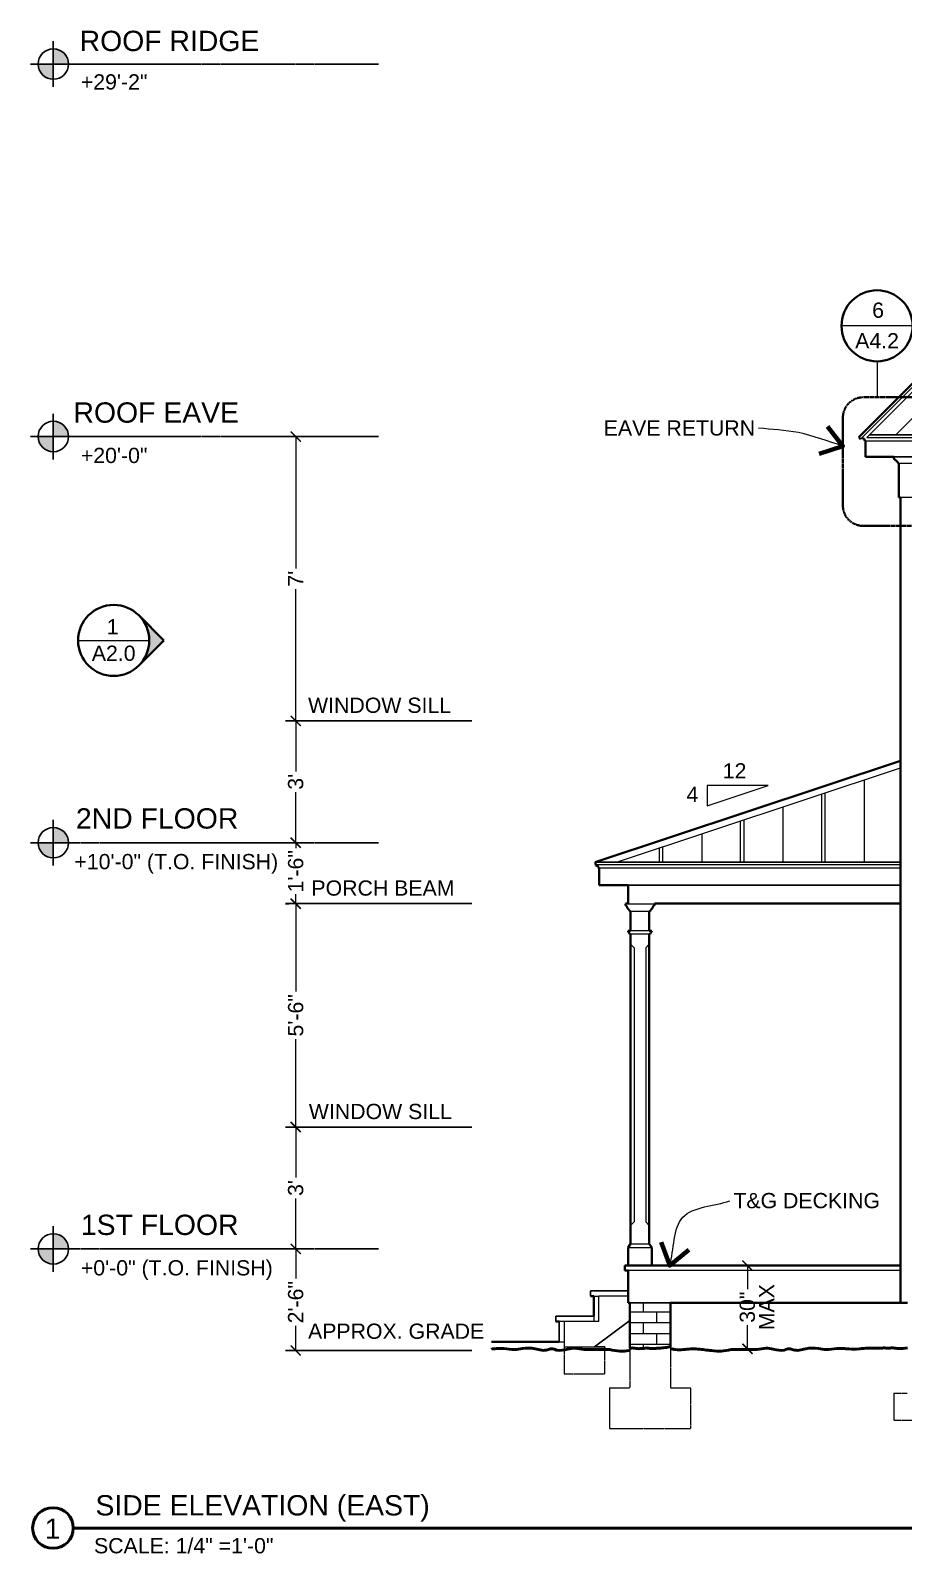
# Model space of a CAD drawing. Header units: inches. Extents: x -54 to 15382, y 469 to 41738.
# Drawn here: x 4949.4 to 5207.2, y 5338 to 5787.9 of the extents above; entities that cross this region are included whole.
import ezdxf

# ---------------------------------------------------------------- set-up
doc = ezdxf.new("R2010")
doc.units = ezdxf.units.IN
doc.header["$MEASUREMENT"] = 0
doc.linetypes.add('CENTER', pattern=[2, 1.25, -0.25, 0.25, -0.25])
doc.linetypes.add('DASHED2', pattern=[0.375, 0.25, -0.125])
doc.layers.get('0').update_dxf_attribs({"lineweight": 9})
for name, color, linetype, lineweight in [('1', 7, 'Continuous', 9), ('2', 7, 'Continuous', 18), ('3', 7, 'Continuous', 30), ('4', 7, 'Continuous', 40), ('5', 7, 'Continuous', 50), ('A-DIMSx', 7, 'Continuous', 9), ('A-LINK', 7, 'Continuous', 40), ('A-TEXTx', 7, 'Continuous', 18), ('TB-11x17', 7, 'Continuous', 50)]:
    doc.layers.add(name, color=color, linetype=linetype, lineweight=lineweight)
doc.styles.get("Standard").update_dxf_attribs({"font": 'arial.ttf'})
doc.dimstyles.get("Standard").update_dxf_attribs({"dimtxt": 3, "dimasz": 2, "dimexe": 0.03125, "dimexo": 0.0625, "dimgap": 0.03125, "dimtad": 0, "dimtoh": 1, "dimdec": 4, "dimlfac": 0.99985, "dimzin": 0, "dimdsep": 46, "dimlunit": 4, "dimtxsty": 'Standard', "dimblk": 'ARCHTICK', "dimblk1": 'ARCHTICK', "dimblk2": 'ARCHTICK', "dimcen": 0.09, "dimclrt": 256, "dimadec": 0, "dimazin": 0, "dimtfac": 1, "dimtdec": 4, "dimtofl": 0, "dimtmove": 0, "dimatfit": 3, "dimfxl": 1, "dimtolj": 1, "dimtzin": 0, "dimarcsym": 0})

# ---------------------------------------------------------------- blocks, each defined once
blk = doc.blocks.new('Elevation Callout - 1')
at = {"layer": 'A-LINK', "ltscale": 0.1}
blk.add_hatch(color=256, dxfattribs=at).paths.add_polyline_path([(2031.59, 7377.65), (2039.01, 7370.23), (2046.43, 7377.65, -0.198912), (2039.01, 7374.58, -0.198912)])
for q in [(2031.59, 7377.65), (2046.43, 7377.65)]:
    blk.add_line((2039.01, 7370.23), q, dxfattribs=at)
blk.add_circle((2039.01, 7385.08), 10.5, dxfattribs=at)
blk = doc.blocks.new('_ArchTick')
at = {"color": 0, "linetype": 'ByBlock', "lineweight": 0, "const_width": 0.15}
blk.add_lwpolyline([(-0.5, -0.5), (0.5, 0.5)], dxfattribs=at)
blk = doc.blocks.new('Column 01 elev')
at = {"layer": '1', "ltscale": 0.25}
for p, q in [((2204.05, 5527.66), (2198.55, 5527.66)), ((2204.05, 5521.94), (2198.55, 5521.94)), ((2204.05, 5520.94), (2198.55, 5520.94)), ((2199.55, 5516.94), (2199.55, 5435.91)), ((2203.05, 5516.94), (2203.05, 5435.91)), ((2199.55, 5435.91), (2198.55, 5434.91)), ((2203.05, 5435.91), (2204.05, 5434.91)), ((2197.8, 5428.41), (2204.8, 5428.41)), ((2198.55, 5429.41), (2204.05, 5429.41))]:
    blk.add_line(p, q, dxfattribs=at)
at = {"layer": '1', "lineweight": 5, "ltscale": 0.25}
for p, q in [((2199.55, 5516.94), (2198.55, 5517.94)), ((2204.05, 5517.94), (2203.05, 5516.94))]:
    blk.add_line(p, q, dxfattribs=at)
at = {"layer": '3', "lineweight": 5, "ltscale": 0.1}
blk.add_line((2197.01, 5529.94), (2205.59, 5529.94), dxfattribs=at)
at = {"layer": '4'}
for p, q in [((2197.01, 5529.37), (2197.01, 5529.94)), ((2205.59, 5529.37), (2205.59, 5529.94)), ((2197.95, 5528.16), (2197.95, 5528.42)), ((2198.55, 5527.66), (2198.31, 5527.66)), ((2198.55, 5527.66), (2198.55, 5521.94)), ((2204.05, 5527.66), (2204.05, 5521.94)), ((2204.05, 5527.66), (2204.29, 5527.66)), ((2204.65, 5528.16), (2204.65, 5528.42)), ((2198.55, 5520.94), (2198.55, 5429.41)), ((2204.05, 5520.94), (2204.05, 5429.41)), ((2197.8, 5428.41), (2198.55, 5429.41)), ((2197.8, 5428.41), (2197.8, 5422.91)), ((2204.05, 5429.41), (2204.8, 5428.41)), ((2204.8, 5428.41), (2204.8, 5422.91))]:
    blk.add_line(p, q, dxfattribs=at)
at = {"layer": '4', "ltscale": 0.25}
for p, q in [((2198.55, 5521.94), (2197.8, 5521.94)), ((2198.3, 5520.94), (2198.55, 5520.94)), ((2204.05, 5521.94), (2204.8, 5521.94)), ((2204.3, 5520.94), (2204.05, 5520.94))]:
    blk.add_line(p, q, dxfattribs=at)
for centre, start, end in [((2198.41, 5521.93), 179.1702, 233.9599), ((2197.69, 5520.95), 359.1702, 53.9599), ((2204.91, 5520.95), 126.0401, 180.8298), ((2204.19, 5521.93), 306.0401, 0.8298)]:
    blk.add_arc(centre, 0.607, start, end, dxfattribs=at)
at = {"layer": '4'}
for points, knots in [([(2197.95, 5528.42), (2197.87, 5528.43), (2197.8, 5528.44), (2197.7, 5528.48), (2197.63, 5528.57), (2197.58, 5528.68), (2197.54, 5528.78), (2197.51, 5528.89), (2197.47, 5529), (2197.43, 5529.11), (2197.38, 5529.21), (2197.31, 5529.29), (2197.23, 5529.34), (2197.14, 5529.37), (2197.07, 5529.37), (2197.01, 5529.37)], [0.0155755, 0.0155755, 0.0155755, 0.0155755, 0.0913028, 0.1674337, 0.240804, 0.3221473, 0.4016041, 0.479934, 0.5587836, 0.63986, 0.7243935, 0.7885425, 0.8553172, 0.923465, 0.9867831, 0.9867831, 0.9867831, 0.9867831]), ([(2198.31, 5527.66), (2198.3, 5527.72), (2198.29, 5527.79), (2198.25, 5527.88), (2198.21, 5527.96), (2198.16, 5528.03), (2198.07, 5528.1), (2198, 5528.14), (2197.95, 5528.16)], [0.002479, 0.002479, 0.002479, 0.002479, 0.1892867, 0.3469333, 0.4813355, 0.6000559, 0.7825047, 0.9879342, 0.9879342, 0.9879342, 0.9879342]), ([(2204.29, 5527.66), (2204.3, 5527.72), (2204.31, 5527.79), (2204.35, 5527.88), (2204.39, 5527.96), (2204.44, 5528.03), (2204.53, 5528.1), (2204.6, 5528.14), (2204.65, 5528.16)], [0.002479, 0.002479, 0.002479, 0.002479, 0.1892867, 0.3469333, 0.4813355, 0.6000559, 0.7825047, 0.9879342, 0.9879342, 0.9879342, 0.9879342]), ([(2204.65, 5528.42), (2204.72, 5528.43), (2204.8, 5528.44), (2204.9, 5528.48), (2204.97, 5528.57), (2205.02, 5528.68), (2205.06, 5528.78), (2205.09, 5528.89), (2205.13, 5529), (2205.17, 5529.11), (2205.22, 5529.21), (2205.29, 5529.29), (2205.37, 5529.34), (2205.46, 5529.37), (2205.52, 5529.37), (2205.59, 5529.37)], [0.0155755, 0.0155755, 0.0155755, 0.0155755, 0.0913028, 0.1674337, 0.240804, 0.3221473, 0.4016041, 0.479934, 0.5587836, 0.63986, 0.7243935, 0.7885425, 0.8553172, 0.923465, 0.9867831, 0.9867831, 0.9867831, 0.9867831])]:
    blk.add_open_spline(points, degree=3, knots=knots, dxfattribs=at)
blk = doc.blocks.new('Point')
at = {"lineweight": 0, "ltscale": 0.1}
h = blk.add_hatch(color=256, dxfattribs=at)
h.dxf.hatch_style = 1
h.paths.add_polyline_path([(-3.2903, 4.1654, 0.414214), (-3.3528, 4.1029), (-3.2903, 4.1029)])
h.paths.add_polyline_path([(-3.2903, 4.1029), (-3.2903, 4.0404, 0.414214), (-3.2278, 4.1029)])
at = {"layer": '3', "ltscale": 0.1}
for q in [(-3.2903, 4.1966), (-3.384, 4.1029), (-3.1965, 4.1029), (-3.2903, 4.0091)]:
    blk.add_line((-3.2903, 4.1029), q, dxfattribs=at)
blk.add_circle((-3.2903, 4.1029), 0.0625, dxfattribs=at)
blk = doc.blocks.new('*D497')
at = {"layer": 'A-DIMSx', "color": 0, "lineweight": -2, "ltscale": 0.1}
for p, q in [((5025.69, 5427.94), (5024.69, 5427.94)), ((5079.69, 5397.95), (5024.69, 5397.95))]:
    blk.add_line(p, q, dxfattribs=at)
at = {"layer": 'A-DIMSx', "color": 0, "lineweight": 5, "ltscale": 0.1}
for p, q in [((5027.69, 5427.94), (5027.69, 5419.25)), ((5027.69, 5397.95), (5027.69, 5405.18))]:
    blk.add_line(p, q, dxfattribs=at)
at = {"layer": 'A-DIMSx', "color": 0, "lineweight": 5, "xscale": 3, "yscale": 3, "zscale": 3}
for p, rotation in [((5027.69, 5427.94), 90), ((5027.69, 5397.95), 270)]:
    blk.add_blockref('_ArchTick', p, dxfattribs=dict(at, rotation=rotation))
at = {"layer": 'A-DIMSx', "ltscale": 0.25, "insert": (5027.69, 5412.21), "char_height": 4.5, "attachment_point": 5, "rotation": 90}
blk.add_mtext('\\A1;2\'-6"', dxfattribs=at)
blk = doc.blocks.new('*D498')
at = {"layer": 'A-DIMSx', "color": 0, "lineweight": -2, "ltscale": 0.1}
for p, q in [((5030.74, 5463.95), (5024.69, 5463.95)), ((5027.96, 5427.94), (5024.69, 5427.94))]:
    blk.add_line(p, q, dxfattribs=at)
at = {"layer": 'A-DIMSx', "color": 0, "lineweight": 5, "ltscale": 0.1}
for p, q in [((5027.69, 5463.95), (5027.69, 5449.02)), ((5027.69, 5427.94), (5027.69, 5442.88))]:
    blk.add_line(p, q, dxfattribs=at)
at = {"layer": 'A-DIMSx', "color": 0, "lineweight": 5, "xscale": 3, "yscale": 3, "zscale": 3}
for p, rotation in [((5027.69, 5463.95), 90), ((5027.69, 5427.94), 270)]:
    blk.add_blockref('_ArchTick', p, dxfattribs=dict(at, rotation=rotation))
at = {"layer": 'A-DIMSx', "ltscale": 0.25, "insert": (5027.69, 5445.95), "char_height": 4.5, "attachment_point": 5, "rotation": 90}
blk.add_mtext("\\A1;3'", dxfattribs=at)
blk = doc.blocks.new('*D499')
at = {"layer": 'A-DIMSx', "color": 0, "lineweight": -2, "ltscale": 0.1}
for p, q in [((5079.69, 5529.95), (5024.69, 5529.95)), ((5079.69, 5463.95), (5024.69, 5463.95))]:
    blk.add_line(p, q, dxfattribs=at)
at = {"layer": 'A-DIMSx', "color": 0, "lineweight": 5, "ltscale": 0.1}
for p, q in [((5027.69, 5529.95), (5027.69, 5503.95)), ((5027.69, 5463.95), (5027.69, 5489.95))]:
    blk.add_line(p, q, dxfattribs=at)
at = {"layer": 'A-DIMSx', "color": 0, "lineweight": 5, "xscale": 3, "yscale": 3, "zscale": 3}
for p, rotation in [((5027.69, 5529.95), 90), ((5027.69, 5463.95), 270)]:
    blk.add_blockref('_ArchTick', p, dxfattribs=dict(at, rotation=rotation))
at = {"layer": 'A-DIMSx', "ltscale": 0.25, "insert": (5027.69, 5496.95), "char_height": 4.5, "attachment_point": 5, "rotation": 90}
blk.add_mtext('\\A1;5\'-6"', dxfattribs=at)
blk = doc.blocks.new('*D500')
at = {"layer": 'A-DIMSx', "color": 0, "lineweight": -2, "ltscale": 0.1}
for p, q in [((5077.69, 5583.95), (5024.69, 5583.95)), ((5026.48, 5547.94), (5024.69, 5547.94))]:
    blk.add_line(p, q, dxfattribs=at)
at = {"layer": 'A-DIMSx', "color": 0, "lineweight": 5, "ltscale": 0.1}
for p, q in [((5027.69, 5583.95), (5027.69, 5569.02)), ((5027.69, 5547.94), (5027.69, 5562.88))]:
    blk.add_line(p, q, dxfattribs=at)
at = {"layer": 'A-DIMSx', "color": 0, "lineweight": 5, "xscale": 3, "yscale": 3, "zscale": 3}
for p, rotation in [((5027.69, 5583.95), 90), ((5027.69, 5547.94), 270)]:
    blk.add_blockref('_ArchTick', p, dxfattribs=dict(at, rotation=rotation))
at = {"layer": 'A-DIMSx', "ltscale": 0.25, "insert": (5027.69, 5565.95), "char_height": 4.5, "attachment_point": 5, "rotation": 90}
blk.add_mtext("\\A1;3'", dxfattribs=at)
blk = doc.blocks.new('*D501')
at = {"layer": 'A-DIMSx', "color": 0, "lineweight": -2, "ltscale": 0.1}
for p, q in [((5031.64, 5547.94), (5024.69, 5547.94)), ((5025.69, 5529.94), (5024.69, 5529.94))]:
    blk.add_line(p, q, dxfattribs=at)
at = {"layer": 'A-DIMSx', "color": 0, "lineweight": 5, "ltscale": 0.1}
for p, q in [((5027.69, 5547.94), (5027.69, 5546.29)), ((5027.69, 5529.94), (5027.69, 5532.72))]:
    blk.add_line(p, q, dxfattribs=at)
at = {"layer": 'A-DIMSx', "color": 0, "lineweight": 5, "xscale": 3, "yscale": 3, "zscale": 3}
for p, rotation in [((5027.69, 5547.94), 90), ((5027.69, 5529.94), 270)]:
    blk.add_blockref('_ArchTick', p, dxfattribs=dict(at, rotation=rotation))
at = {"layer": 'A-DIMSx', "ltscale": 0.25, "insert": (5027.69, 5539.51), "char_height": 4.5, "attachment_point": 5, "rotation": 90}
blk.add_mtext('\\A1;1\'-6"', dxfattribs=at)
blk = doc.blocks.new('*D502')
at = {"layer": 'A-DIMSx', "color": 0, "lineweight": -2, "ltscale": 0.1}
for p, q in [((5050.1, 5667.94), (5024.69, 5667.94)), ((5079.69, 5583.95), (5024.69, 5583.95))]:
    blk.add_line(p, q, dxfattribs=at)
at = {"layer": 'A-DIMSx', "color": 0, "lineweight": 5, "ltscale": 0.1}
for p, q in [((5027.69, 5667.94), (5027.69, 5629)), ((5027.69, 5583.95), (5027.69, 5622.89))]:
    blk.add_line(p, q, dxfattribs=at)
at = {"layer": 'A-DIMSx', "color": 0, "lineweight": 5, "xscale": 3, "yscale": 3, "zscale": 3}
for p, rotation in [((5027.69, 5667.94), 90), ((5027.69, 5583.95), 270)]:
    blk.add_blockref('_ArchTick', p, dxfattribs=dict(at, rotation=rotation))
at = {"layer": 'A-DIMSx', "ltscale": 0.25, "insert": (5027.69, 5625.95), "char_height": 4.5, "attachment_point": 5, "rotation": 90}
blk.add_mtext("\\A1;7'", dxfattribs=at)
blk = doc.blocks.new('*D510')
at = {"layer": 'A-DIMSx', "color": 0, "lineweight": -2, "ltscale": 0.1}
for p, q in [((5163.88, 5423.04), (5158.1, 5423.04)), ((5160.15, 5398.45), (5164.1, 5398.45))]:
    blk.add_line(p, q, dxfattribs=at)
at = {"layer": 'A-DIMSx', "color": 0, "lineweight": 5, "ltscale": 0.1}
for p, q in [((5161.1, 5423.04), (5161.1, 5416.09)), ((5161.1, 5398.45), (5161.1, 5405.4))]:
    blk.add_line(p, q, dxfattribs=at)
at = {"layer": 'A-DIMSx', "color": 0, "lineweight": 5, "xscale": 3, "yscale": 3, "zscale": 3}
for p, rotation in [((5161.1, 5423.04), 90), ((5161.1, 5398.45), 270)]:
    blk.add_blockref('_ArchTick', p, dxfattribs=dict(at, rotation=rotation))
at = {"layer": 'A-DIMSx', "ltscale": 0.25, "insert": (5161.1, 5410.74), "char_height": 4.5, "attachment_point": 5, "rotation": 90}
blk.add_mtext('\\A1;30"', dxfattribs=at)
blk = doc.blocks.new('Detail Callout')
at = {"layer": '2', "ltscale": 0.1}
blk.add_line((240.24, 5822.29), (219.24, 5822.29), dxfattribs=at)
at = {"layer": 'A-LINK', "ltscale": 0.1}
blk.add_circle((229.74, 5822.29), 10.5, dxfattribs=at)

msp = doc.modelspace()

# ---------------------------------------------------------------- linework, layer by layer
at = {"layer": '1'}
for p, q in [((5304.3595427, 5777.0637977), (5194.4873571, 5667.1916121)), ((5196.4015707, 5667.6916121), (5304.3595427, 5775.6495841)), ((5195.9873571, 5666.6916121), (5233.3595425, 5666.6916121)), ((5196.4015707, 5667.6916121), (5234.3595425, 5667.6916121)), ((5206.3595424, 5541.4522897), (5116.3595425, 5541.4522897)), ((5206.3595424, 5540.4522897), (5117.3595425, 5540.4522897)), ((5206.3595424, 5421.535623), (5125.8595425, 5421.535623)), ((5115.7345425, 5414.035623), (5117.2345425, 5414.035623)), ((5117.2345425, 5406.535623), (5117.2345425, 5414.035623)), ((5125.8595425, 5414.035623), (5117.2345425, 5414.035623)), ((5117.2345425, 5406.535623), (5105.4845425, 5406.535623)), ((5106.9845425, 5406.535623), (5106.9845425, 5399.035623))]:
    msp.add_line(p, q, dxfattribs=at)
at = {"layer": '1', "ltscale": 0.1}
for p, q in [((5115.7345425, 5408.035623), (5115.7345425, 5406.535623)), ((5105.4845425, 5400.535623), (5106.9845425, 5400.535623))]:
    msp.add_line(p, q, dxfattribs=at)
at = {"layer": '1', "linetype": 'DASHED2', "ltscale": 0.25}
for p, q in [((5106.9845425, 5398.1073079), (5106.9845425, 5391.035623)), ((5118.9845425, 5391.035623), (5118.9845425, 5398.1078329)), ((5126.3595425, 5397.9253036), (5126.3595425, 5386.935623)), ((5138.3595425, 5398.4673533), (5138.3595425, 5386.935623)), ((5106.9845425, 5391.035623), (5118.9845425, 5391.035623)), ((5120.3595425, 5386.935623), (5120.3595425, 5374.935623)), ((5120.3595425, 5386.935623), (5126.3595425, 5386.935623)), ((5138.3595425, 5386.935623), (5144.3595425, 5386.935623)), ((5144.3595425, 5374.935623), (5144.3595425, 5386.935623)), ((5204.3595425, 5385.335623), (5204.3595425, 5377.335623)), ((5204.3595425, 5385.335623), (5208.3595425, 5385.335623)), ((5204.3595425, 5377.335623), (5404.3595425, 5377.335623)), ((5120.3595425, 5374.935623), (5144.3595425, 5374.935623))]:
    msp.add_line(p, q, dxfattribs=at)
at = {"layer": '2'}
for p, q in [((5304.3595427, 5767.8285164), (5204.9726383, 5668.4416121)), ((5223.8595425, 5659.941612), (5205.8595425, 5659.941612)), ((5283.3595425, 5649.9416121), (5206.3595425, 5649.9416121)), ((5122.4558126, 5542.2022897), (5206.3595425, 5570.0683682)), ((5195.6047632, 5566.4964945), (5195.6047632, 5542.2022897)), ((5183.1047632, 5542.2022897), (5183.1047632, 5562.3449987)), ((5184.1047632, 5542.2022897), (5184.1047632, 5562.6771184)), ((5171.6047632, 5558.5256226), (5171.6047632, 5542.2022897)), ((5159.1047632, 5542.2022897), (5159.1047632, 5554.3741268)), ((5160.1047632, 5542.2022897), (5160.1047632, 5554.7062465)), ((5147.6047632, 5550.5547507), (5147.6047632, 5542.2022897)), ((5135.1047632, 5542.2022897), (5135.1047632, 5546.4032549)), ((5136.1047632, 5542.2022897), (5136.1047632, 5546.7353746)), ((5126.3595425, 5409.335623), (5138.3595425, 5409.335623)), ((5130.3595425, 5409.335623), (5130.3595425, 5412.035623)), ((5134.3595425, 5406.135623), (5134.3595425, 5409.335623)), ((5138.3595425, 5406.135623), (5126.3595425, 5406.135623)), ((5130.3595425, 5402.935623), (5130.3595425, 5406.135623)), ((5126.3595425, 5402.935623), (5138.3595425, 5402.935623)), ((5138.3595425, 5399.735623), (5126.3595425, 5399.735623)), ((5130.3595425, 5398.5480417), (5130.3595425, 5399.735623)), ((5134.3595425, 5399.735623), (5134.3595425, 5402.935623)), ((5106.9845425, 5399.035623), (5106.9845425, 5398.112689)), ((5106.9845425, 5399.035623), (5115.9845425, 5399.035623)), ((5126.3595425, 5398.6212904), (5126.3595425, 5397.9253036)), ((5138.3595425, 5398.985623), (5138.3595425, 5398.4673533))]:
    msp.add_line(p, q, dxfattribs=at)
at = {"layer": '2', "ltscale": 0.1}
for p, q in [((5199.3819123, 5690.140069), (5199.3819123, 5679.533842)), ((4963.4360989, 5607.7018038), (4984.436099, 5607.7018038))]:
    msp.add_line(p, q, dxfattribs=at)
at = {"layer": '3', "linetype": 'CENTER', "ltscale": 0.25}
for p, q in [((4962.8512935, 5777.9691275), (5052.1012935, 5777.9691275)), ((4962.8512935, 5667.9416121), (5052.1012935, 5667.9416121)), ((4960.6012935, 5547.9416121), (5052.1012935, 5547.9416121)), ((4960.6012935, 5427.9416121), (5052.1012935, 5427.9416121))]:
    msp.add_line(p, q, dxfattribs=at)
at = {"layer": '3'}
for p, q in [((5197.1515707, 5668.4416121), (5234.3595425, 5668.4416121)), ((5206.3595424, 5542.2022897), (5116.1104527, 5542.2022897)), ((5125.8595425, 5535.4522897), (5206.3595424, 5535.4522897)), ((5114.7345425, 5414.035623), (5114.7345425, 5415.535623)), ((5114.7345425, 5415.535623), (5125.8595425, 5415.535623)), ((5138.3595425, 5412.035623), (5126.3595425, 5412.035623)), ((5104.4845425, 5406.535623), (5104.4845425, 5408.035623)), ((5104.4845425, 5408.035623), (5115.7345425, 5408.035623)), ((5105.4845425, 5400.535623), (5105.4845425, 5406.535623)), ((5126.3595425, 5406.816873), (5115.9845425, 5399.035623)), ((5115.9845425, 5399.035623), (5118.9845425, 5399.035623)), ((5118.9845425, 5398.1417769), (5118.9845425, 5399.035623))]:
    msp.add_line(p, q, dxfattribs=at)
at = {"layer": '3', "ltscale": 0.1}
msp.add_line((5204.3223433, 5661.941612), (5233.3595425, 5661.9416121), dxfattribs=at)
at = {"layer": '4'}
for p, q in [((5304.3595427, 5778.1244578), (5193.957027, 5667.7219422)), ((5194.4873571, 5667.1916121), (5193.957027, 5667.7219422)), ((5194.9873571, 5667.6916121), (5194.9873571, 5667.4416121)), ((5195.9873571, 5666.6916121), (5195.7373571, 5666.6916121)), ((5195.9873571, 5666.6916121), (5195.9873571, 5661.941612)), ((5204.3223433, 5661.941612), (5195.9873571, 5661.941612)), ((5205.0408241, 5660.691612), (5205.0408241, 5660.941612)), ((5205.8595425, 5659.941612), (5205.6095425, 5659.941612)), ((5205.6095425, 5659.941612), (5205.8595425, 5659.941612)), ((5205.8595425, 5659.941612), (5205.8595425, 5649.9416121)), ((5206.3595425, 5649.9416121), (5205.8595425, 5649.9416121)), ((5206.3595424, 5412.035623), (5206.3595425, 5649.9416121)), ((5116.1104527, 5542.2022897), (5206.3595425, 5572.175787)), ((5116.3595425, 5541.4522897), (5116.1104527, 5542.2022897)), ((5116.3595425, 5541.4522897), (5116.3595425, 5541.2022897)), ((5117.1095425, 5540.4522897), (5117.3595425, 5540.4522897)), ((5117.3595425, 5535.4522897), (5117.3595425, 5540.4522897)), ((5117.3595425, 5535.4522897), (5125.8595425, 5535.4522897)), ((5125.8595425, 5529.9416121), (5125.8595425, 5535.4522897)), ((5125.0693324, 5529.9416121), (5125.8595425, 5529.9416121)), ((5206.3595424, 5529.9416121), (5133.6497516, 5529.9416121)), ((5124.8595434, 5421.535623), (5124.8595434, 5423.035623)), ((5206.3595424, 5423.035623), (5124.8595434, 5423.035623)), ((5125.8595425, 5421.535623), (5124.8595434, 5421.535623)), ((5125.8595425, 5412.035623), (5125.8595425, 5421.535623)), ((5115.7345425, 5414.035623), (5114.7345425, 5414.035623)), ((5115.7345425, 5408.035623), (5115.7345425, 5414.035623)), ((5126.3595425, 5412.035623), (5125.8595425, 5412.035623)), ((5126.3595425, 5398.6212904), (5126.3595425, 5412.035623)), ((5138.3595425, 5398.985623), (5138.3595425, 5412.035623)), ((5206.3595424, 5412.035623), (5138.3595425, 5412.035623)), ((5105.4845425, 5406.535623), (5104.4845425, 5406.535623)), ((5105.4845425, 5400.535623), (5085.4798988, 5400.535623))]:
    msp.add_line(p, q, dxfattribs=at)
at = {"layer": '4', "ltscale": 0.1}
msp.add_line((5208.3595425, 5412.035623), (5206.3595424, 5412.035623), dxfattribs=at)
at = {"layer": '4'}
for centre, radius, start, end in [((5195.0496544, 5666.7539094), 0.6905186, 354.8238451, 95.176156172), ((5205.1423011, 5661.7726287), 0.8371895, 168.355064866, 263.037973001), ((5204.8710184, 5659.9722228), 0.7391582, 357.626528565, 76.718910009), ((5116.4218398, 5540.514587), 0.6905186, 354.8238451, 95.176156172)]:
    msp.add_arc(centre, radius, start, end, dxfattribs=at)
at = {"layer": '5', "ltscale": 0.1}
msp.add_line((4962.0000785, 5345.5008975), (5613.803245, 5345.5008975), dxfattribs=at)
msp.add_circle((4956.0000785, 5345.5008975), 6, dxfattribs=at)
at = {"layer": '5'}
for points, knots in [([(5085.4798988, 5398.3797258), (5085.5370785, 5398.383335), (5086.1925718, 5398.4279888), (5087.4185228, 5398.582627), (5089.6639368, 5398.5600494), (5092.0725811, 5398.0502933), (5095.1084009, 5398.6539643), (5097.8551531, 5398.7822102), (5100.2393001, 5397.8619953), (5101.936119, 5398.0690938), (5103.3709099, 5398.6540811), (5105.2826938, 5397.649676), (5107.6119247, 5398.2780535), (5110.3283882, 5398.7899599), (5112.4053067, 5398.1189025), (5114.3162313, 5398.2685904), (5116.047927, 5398.2372331), (5118.0938777, 5398.1841501), (5120.6542928, 5398.3181239), (5123.3153421, 5397.5125408), (5125.3198104, 5397.798664), (5126.3023284, 5397.9183931), (5126.3595425, 5397.9253036)], [17.1451156229, 17.1451156229, 17.1451156229, 17.1451156229, 17.3168867809, 19.114976073, 20.8469711066, 24.0403607494, 26.363871891, 30.0742089263, 32.1103617678, 33.8516042112, 35.1119372476, 36.5297832171, 39.8619674173, 41.9746089412, 44.7750674343, 46.1707600226, 47.6978272911, 49.9710707726, 52.3164807139, 55.3425280243, 58.1293589993, 58.3017581721, 58.3017581721, 58.3017581721, 58.3017581721]), ([(5138.3595425, 5398.9927464), (5137.7966836, 5399.0401032), (5136.8577675, 5398.6905232), (5135.1530874, 5398.6549909), (5133.6772362, 5398.5248728), (5132.4495211, 5398.4560607), (5131.3377552, 5398.7696416), (5130.3505383, 5398.518446), (5129.3327356, 5398.4783541), (5128.3073775, 5398.471), (5127.3433837, 5398.7311908), (5126.7185538, 5398.6683818), (5126.3595425, 5398.6284138)], [0, 0, 0, 0, 1.6783925763, 3.483630322, 4.5769712725, 6.123192334, 7.1486998183, 7.9498657731, 9.1208240406, 10.2097191312, 11.0070223303, 12.0804037826, 12.0804037826, 12.0804037826, 12.0804037826]), ([(5208.3595425, 5398.7233455), (5207.4763618, 5398.5972597), (5206.0590612, 5398.3949213), (5204.2669593, 5398.7566998), (5202.7864412, 5398.6188129), (5201.455232, 5398.7362206), (5200.2178074, 5398.5841618), (5199.0326552, 5398.6116383), (5197.4993626, 5398.5603189), (5195.7706373, 5398.6321592), (5193.5623258, 5398.339705), (5191.4638471, 5398.309756), (5189.3005621, 5398.582627), (5187.0551481, 5398.5600494), (5184.6465038, 5398.0502933), (5181.6106841, 5398.6539643), (5178.8639318, 5398.7822102), (5176.4797849, 5397.8619953), (5174.7829659, 5398.0690938), (5173.348175, 5398.6540811), (5171.4363912, 5397.649676), (5169.1071602, 5398.2780535), (5166.3906968, 5398.7899599), (5164.3137782, 5398.1189025), (5162.4028536, 5398.2685904), (5160.6711579, 5398.2372331), (5158.6252072, 5398.1841501), (5156.0647921, 5398.3181239), (5153.4037429, 5397.5125408), (5150.7870149, 5397.8860596), (5147.8209531, 5398.2086954), (5144.2670289, 5398.6631194), (5140.9836902, 5397.9257193), (5139.017847, 5398.3953662), (5138.5118614, 5398.4542631), (5138.3595425, 5398.4673533)], [0, 0, 0, 0, 2.6529194352, 4.2573215922, 5.4164530631, 7.0911371631, 8.2475457001, 9.1424284325, 10.6434907949, 12.8516979582, 14.3147620561, 17.3168867809, 19.114976073, 20.8469711066, 24.0403607494, 26.363871891, 30.0742089263, 32.1103617678, 33.8516042112, 35.1119372476, 36.5297832171, 39.8619674173, 41.9746089412, 44.7750674343, 46.1707600226, 47.6978272911, 49.9710707726, 52.3164807139, 55.3425280243, 58.1293589993, 60.1299455118, 64.3241227489, 68.8188799914, 69.8888235483, 70.3476543119, 70.3476543119, 70.3476543119, 70.3476543119])]:
    msp.add_open_spline(points, degree=3, knots=knots, dxfattribs=at)
at = {"layer": 'A-DIMSx', "ltscale": 0.1}
for p, q in [((5167.2348516, 5564.8360803), (5149.2348516, 5564.8360803)), ((5149.2348516, 5564.8360803), (5149.2348516, 5558.8399398)), ((5149.2348516, 5558.8399398), (5167.2348516, 5564.8360803))]:
    msp.add_line(p, q, dxfattribs=at)
at = {"layer": 'A-LINK', "linetype": 'DASHED2', "ltscale": 0.5, "flags": 128}
msp.add_lwpolyline([(5239.8148154, 5673.533842), (5239.8148154, 5647.5379946, -0.4142135624), (5233.8148154, 5641.5379946), (5195.2929615, 5641.5379946, -0.4142135624), (5189.2929615, 5647.5379946), (5189.2929615, 5673.533842, -0.4142135624), (5195.2929615, 5679.533842), (5233.8148154, 5679.533842, -0.4142135624)], format="xyb", close=True, dxfattribs=at)

# ---------------------------------------------------------------- block references
at = {"ltscale": 0.1, "xscale": -72, "yscale": 72, "zscale": 72}
for p in [(4719.2017845, 5482.5614162), (4719.2017845, 5372.5339007), (4719.2017845, 5252.5339007), (4719.2017845, 5132.5339007)]:
    msp.add_blockref('Point', p, dxfattribs=at)
at = {"ltscale": 0.1, "rotation": 90}
msp.add_blockref('Elevation Callout - 1', (12359.0116823, 3568.6917728), dxfattribs=at)
at = {"layer": '2', "ltscale": 0.25}
msp.add_blockref('Detail Callout', (4969.6442564, -121.6513322), dxfattribs=at)
at = {"layer": '3', "ltscale": 0.25}
msp.add_blockref('Column 01 elev', (2928.0597743, 0), dxfattribs=at)

# ---------------------------------------------------------------- texts
at = {"ltscale": 0.1, "char_height": 6}
for s, insert, width, attachment_point in [('{SIDE ELEVATION (EAST)}', (4968.5507615, 5347.4031323), 116.922436811, 7), ('{1}', (4955.8934344, 5345.3052195), 11.15057809, 5)]:
    msp.add_mtext(s, dxfattribs=dict(at, insert=insert, width=width, attachment_point=attachment_point))
at = {"layer": 'A-DIMSx', "ltscale": 0.1, "char_height": 4.5, "width": 68.561329235, "attachment_point": 1}
for s, insert in [('{WINDOW SILL}', (5031.3334387, 5590.8048037)), ('{PORCH BEAM}', (5032.3250405, 5536.8127409)), ('{WINDOW SILL}', (5031.5578638, 5470.8048011)), ('{APPROX. GRADE}', (5031.3252695, 5405.8884468))]:
    msp.add_mtext(s, dxfattribs=dict(at, insert=insert))
at = {"layer": 'A-DIMSx', "ltscale": 0.25, "insert": (5166.7522913, 5410.7441919), "char_height": 4.5, "attachment_point": 5, "rotation": 90}
msp.add_mtext('\\A1;MAX', dxfattribs=at)
at = {"layer": 'A-LINK', "ltscale": 0.1, "attachment_point": 5}
for s, insert, char_height, width in [('{6}', (5199.6920554, 5705.2429493), 4.5, 9.771161836), ('{\\H0.75x;A4.2}', (5199.3861701, 5696.2325884), 6, 9.85131083), ('{1}', (4973.6259555, 5611.7451548), 4.5, 9.771161836), ('{\\H0.75x;A2.0}', (4973.9318409, 5603.8918396), 6, 9.85131083)]:
    msp.add_mtext(s, dxfattribs=dict(at, insert=insert, char_height=char_height, width=width))
at = {"layer": 'A-TEXTx', "ltscale": 0.5}
for s, insert, char_height, width, attachment_point in [('{ROOF RIDGE }', (4963.8716369, 5787.8092037), 6, 81.256520484, 1), ('{+29\'-2"}', (4964.2263201, 5774.9544242), 4.5, 81.256520484, 1), ('{ROOF EAVE}', (4962.0518008, 5678.0278459), 6, 81.256520484, 1), ('{+20\'-0"}', (4964.2263201, 5664.6130223), 4.5, 81.256520484, 1), ('{\\fArial Unicode MS|b0|i0|c0|p0;12}', (5153.8085181, 5566.9238019), 4.5, 7.734539628, 7), ('{\\fArial Unicode MS|b0|i0|c0|p0;4}', (5143.1153026, 5559.98506), 4.5, 7.734539628, 7), ('{2ND FLOOR }', (4962.7776836, 5558.1209374), 6, 97.332351113, 1), ('{+10\'-0" (T.O. FINISH)}', (4962.3249264, 5544.6130223), 4.5, 81.256520484, 1), ('{1ST FLOOR}', (4964.2263201, 5438.0604536), 6, 94.776154357, 1), ('{+0\'-0" (T.O. FINISH)}', (4964.2263201, 5424.6130223), 4.5, 81.256520484, 1)]:
    msp.add_mtext(s, dxfattribs=dict(at, insert=insert, char_height=char_height, width=width, attachment_point=attachment_point))
at = {"layer": 'A-TEXTx', "ltscale": 0.25, "char_height": 4.5}
for s, insert, attachment_point in [('{EAVE RETURN}', (5163.3689921, 5670.4467647), 6), ('T&G DECKING', (5156.9495879, 5442.1948698), 4)]:
    msp.add_mtext(s, dxfattribs=dict(at, insert=insert, attachment_point=attachment_point))
at = {"layer": 'TB-11x17', "ltscale": 0.5, "insert": (4968.1184716, 5342.5227301), "char_height": 4.5, "width": 73.076179956, "attachment_point": 1}
msp.add_mtext('\\A1;SCALE: 1/4" =1\'-0"', dxfattribs=at)

# ---------------------------------------------------------------- dimensions: what is measured, and where the dimension line sits
at = {"layer": 'A-DIMSx', "ltscale": 0.1}
for base, p1, p2, picture, middle in [((5027.6931521, 5667.9416121), (5081.6931521, 5583.95198), (5052.1012935, 5667.9416121), '*D502', (5027.6931521, 5625.946796)), ((5027.6931521, 5583.95198), (5028.4826227, 5547.9416121), (5079.6931521, 5583.95198), '*D500', (5027.6931521, 5565.946796)), ((5027.6931521, 5529.9459581), (5081.6931521, 5463.9519773), (5081.6931521, 5529.9459581), '*D499', (5027.6931521, 5496.9489677)), ((5027.6931521, 5463.9519773), (5029.9609934, 5427.9416121), (5032.7352236, 5463.9519773), '*D498', (5027.6931521, 5445.9467947))]:
    dim = msp.add_linear_dim(base=base, p1=p1, p2=p2, angle=90, dimstyle='Standard', override={"dimtxt": 4.5, "dimasz": 3, "dimexe": 3, "dimexo": 2, "dimgap": 1, "dimlfac": -47.9928, "dimlwd": 5}, dxfattribs=at)
    dim.commit()
    dim.dimension.update_dxf_attribs({"geometry": picture, "text_midpoint": middle})
for base, p1, p2, picture, middle in [((5027.6931521, 5529.9416121), (5033.6380153, 5547.9416121), (5027.6931521, 5529.9416121), '*D501', (5027.6931521, 5539.5068075)), ((5027.6931521, 5397.9466674), (5027.6931521, 5427.9416121), (5081.6931521, 5397.9466674), '*D497', (5027.6931521, 5412.2126505))]:
    dim = msp.add_linear_dim(base=base, p1=p1, p2=p2, angle=90, dimstyle='Standard', override={"dimtxt": 4.5, "dimasz": 3, "dimexe": 3, "dimexo": 2, "dimgap": 1, "dimlfac": -47.9928, "dimlwd": 5}, dxfattribs=at)
    dim.commit()
    dim.dimension.update_dxf_attribs({"geometry": picture, "text_midpoint": middle, "dimtype": 160})
dim = msp.add_linear_dim(base=(5161.1024356, 5398.4527607), p1=(5165.8798602, 5423.035623), p2=(5158.1458683, 5398.4527607), angle=90, text='30"', dimstyle='Standard', override={"dimtxt": 4.5, "dimasz": 3, "dimexe": 3, "dimexo": 2, "dimgap": 1, "dimlfac": -47.9928, "dimlwd": 5}, dxfattribs=at)
dim.commit()
dim.dimension.update_dxf_attribs({"geometry": '*D510', "text_midpoint": (5161.1024356, 5410.7441919)})

# ---------------------------------------------------------------- leaders
at = {"layer": 'A-TEXTx', "path_type": 1, "annotation_type": 0, "has_hookline": 1}
for points, hookline_direction, text_width in [([(5189.2929615, 5665.1348231), (5176.1710251, 5669.0886231), (5164.3689921, 5670.4467647)], 1, 43.6984993), ([(5138.1662847, 5423.035623), (5142.0541478, 5437.306826), (5155.9495879, 5442.1948698)], 0, 42.771487)]:
    msp.add_leader(points, dimstyle='Standard', override={"dimasz": 6, "dimgap": 1, "dimldrblk": 'Open90', "dimlwd": 65535}, dxfattribs=dict(at, hookline_direction=hookline_direction, text_width=text_width))

doc.saveas('drawing.dxf')
